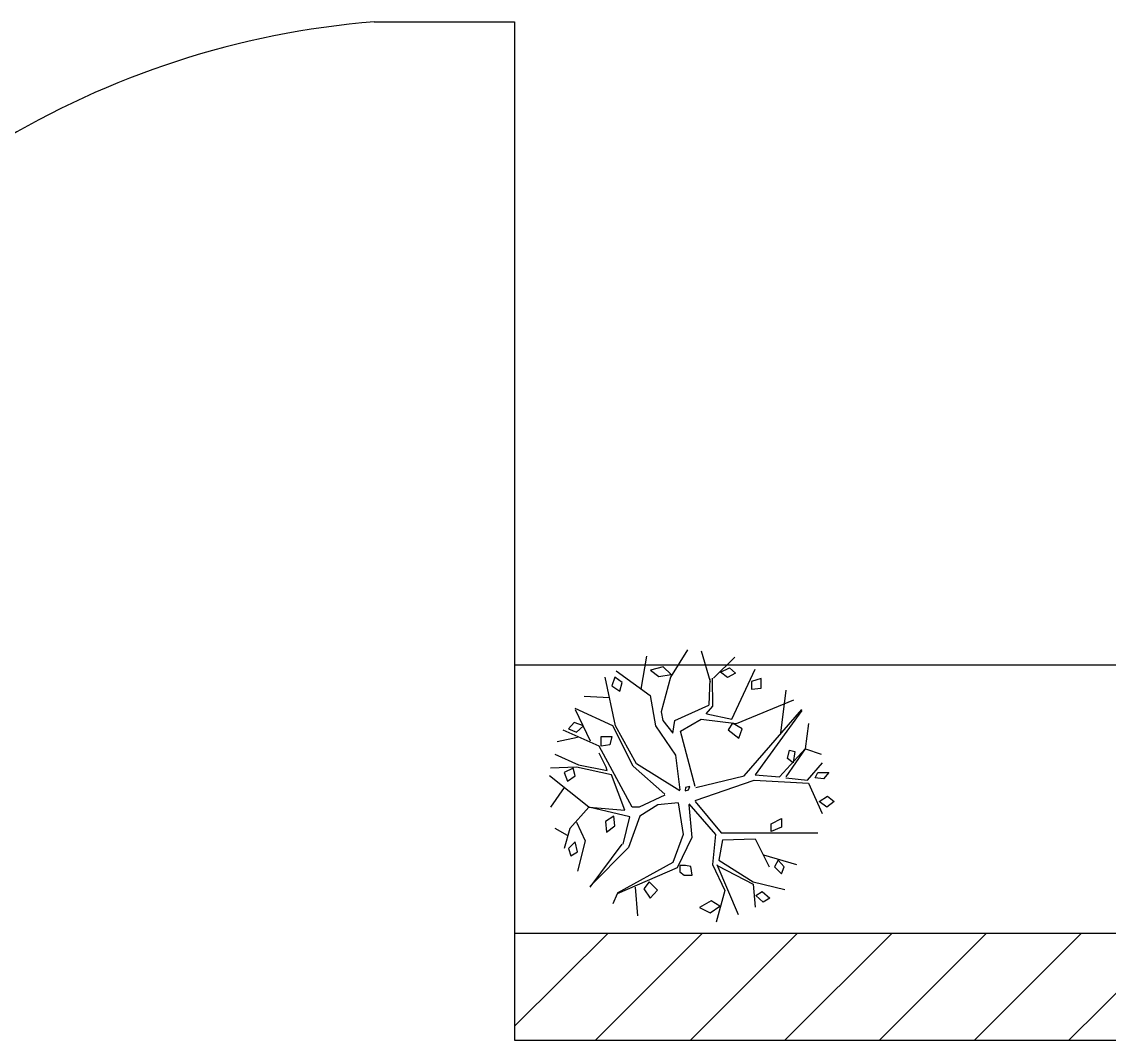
# Model space of a CAD drawing. Header units: millimetres. Extents: x 43 to 258, y 87 to 343.
# Drawn here: x 147.19 to 170.96, y 87.46 to 109.72 of the extents above; entities that cross this region are included whole.
import ezdxf

# ---------------------------------------------------------------- set-up
doc = ezdxf.new("R2010")
doc.units = ezdxf.units.MM
doc.header["$MEASUREMENT"] = 0
doc.layers.get('0').update_dxf_attribs({"linetype": 'CONTINUOUS'})

msp = doc.modelspace()

# ---------------------------------------------------------------- linework, layer by layer
at = {"color": 0, "linetype": 'Continuous', "lineweight": 25, "true_color": 0x000007}
for p, q in [((154.894, 109.717), (157.963, 109.717)), ((157.963, 109.717), (157.963, 87.461)), ((157.963, 95.663), (235.264, 95.663)), ((157.963, 87.768), (160.006, 89.8)), ((157.963, 89.8), (235.264, 89.8)), ((159.731, 87.461), (162.07, 89.8)), ((161.805, 87.461), (164.144, 89.8)), ((163.869, 87.461), (166.218, 89.8)), ((165.943, 87.461), (168.282, 89.8)), ((168.017, 87.461), (170.356, 89.8)), ((170.081, 87.461), (172.431, 89.8)), ((157.963, 87.461), (237.603, 87.461))]:
    msp.add_line(p, q, dxfattribs=at)
at = {"color": 0, "linetype": 'Continuous', "lineweight": 25, "true_color": 0x70954a}
for p, q in [((160.726, 95.134), (160.853, 95.853)), ((161.742, 95.991), (161.371, 95.398)), ((162.038, 95.97), (162.239, 95.303)), ((162.313, 95.377), (162.779, 95.832)), ((162.715, 94.477), (163.223, 95.567)), ((160.165, 94.329), (159.942, 95.398)), ((160.186, 95.536), (160.927, 94.996)), ((161.371, 95.398), (161.17, 94.636)), ((162.218, 94.784), (162.239, 95.356)), ((162.281, 95.377), (162.292, 94.763)), ((163.89, 95.112), (163.774, 94.17)), ((160.038, 94.943), (159.487, 94.975)), ((160.927, 94.996), (161.043, 94.329)), ((162.81, 94.382), (164.07, 94.901)), ((160.112, 94.329), (159.286, 94.71)), ((159.286, 94.689), (159.614, 94.001)), ((161.466, 94.446), (162.207, 94.784)), ((162.292, 94.763), (162.144, 94.594)), ((162.98, 93.239), (164.239, 94.689)), ((164.239, 94.668), (163.223, 93.26)), ((161.593, 94.213), (162.038, 94.477)), ((162.038, 94.477), (162.81, 94.382)), ((162.165, 94.594), (162.715, 94.477)), ((164.324, 93.832), (164.398, 94.382)), ((159.815, 93.885), (159.022, 94.234)), ((160.556, 93.451), (160.112, 94.329)), ((160.63, 93.504), (160.165, 94.329)), ((161.043, 94.329), (161.477, 93.694)), ((161.911, 93.006), (161.593, 94.213)), ((159.339, 94.075), (158.895, 93.98)), ((158.842, 93.715), (159.36, 93.483)), ((160.535, 92.551), (159.815, 93.885)), ((159.964, 93.43), (159.815, 93.737)), ((161.477, 93.694), (161.572, 92.932)), ((163.752, 93.218), (164.313, 93.832)), ((164.313, 93.832), (163.89, 93.218)), ((164.324, 93.832), (164.663, 93.715)), ((159.318, 93.43), (158.746, 93.408)), ((160.08, 93.26), (159.318, 93.43)), ((159.36, 93.483), (159.985, 93.356)), ((159.985, 93.356), (159.964, 93.43)), ((161.244, 92.837), (160.556, 93.451)), ((161.572, 92.911), (160.63, 93.504)), ((164.366, 93.144), (164.694, 93.525)), ((159.583, 92.551), (158.725, 93.239)), ((160.376, 92.488), (160.08, 93.26)), ((161.921, 92.985), (162.98, 93.239)), ((163.223, 93.26), (163.752, 93.218)), ((163.89, 93.197), (164.366, 93.144)), ((159.043, 92.985), (158.746, 92.551)), ((161.911, 92.699), (163.202, 93.144)), ((163.202, 93.144), (164.387, 93.08)), ((164.387, 93.08), (164.684, 92.414)), ((161.244, 92.816), (160.683, 92.551)), ((159.583, 92.551), (159.17, 92.086)), ((160.482, 92.34), (159.583, 92.551)), ((159.593, 92.551), (160.376, 92.488)), ((160.683, 92.551), (160.535, 92.551)), ((161.096, 92.604), (160.704, 92.361)), ((161.54, 92.646), (161.096, 92.604)), ((161.54, 92.646), (161.646, 91.959)), ((161.773, 92.625), (162.355, 91.959)), ((161.773, 92.604), (161.837, 91.895)), ((161.911, 92.678), (162.482, 91.99)), ((160.334, 91.747), (160.482, 92.34)), ((160.704, 92.361), (160.45, 91.673)), ((159.117, 91.937), (158.852, 92.086)), ((159.17, 92.086), (159.043, 91.652)), ((159.318, 92.223), (159.508, 91.821)), ((159.508, 91.821), (159.339, 91.154)), ((161.646, 91.959), (161.424, 91.345)), ((161.837, 91.895), (161.519, 91.228)), ((162.355, 91.959), (162.292, 91.302)), ((162.504, 91.842), (162.429, 91.398)), ((162.482, 91.99), (164.588, 91.99)), ((162.504, 91.842), (163.223, 91.863)), ((163.223, 91.863), (163.53, 91.249)), ((159.614, 90.805), (160.313, 91.747)), ((160.45, 91.673), (159.614, 90.826)), ((161.424, 91.345), (160.207, 90.678)), ((162.292, 91.302), (162.556, 90.731)), ((162.387, 91.302), (162.853, 90.212)), ((162.429, 91.398), (163.181, 90.921)), ((163.403, 91.514), (164.123, 91.302)), ((161.519, 91.228), (160.207, 90.657)), ((162.408, 91.271), (163.181, 90.868)), ((163.181, 90.921), (163.869, 90.752)), ((163.181, 90.868), (163.223, 90.371)), ((160.207, 90.657), (160.112, 90.445)), ((160.599, 90.805), (160.651, 90.181)), ((162.556, 90.731), (162.366, 90.043))]:
    msp.add_line(p, q, dxfattribs=at)
for points in [[(161.212, 95.62), (160.937, 95.546), (161.117, 95.409), (161.382, 95.451)], [(162.461, 95.504), (162.662, 95.599), (162.789, 95.483), (162.62, 95.388)], [(160.154, 95.398), (160.091, 95.208), (160.26, 95.091), (160.313, 95.282)], [(163.35, 95.366), (163.139, 95.303), (163.139, 95.134), (163.35, 95.155)], [(159.466, 94.329), (159.265, 94.403), (159.138, 94.266), (159.318, 94.192)], [(162.726, 94.393), (162.631, 94.245), (162.863, 94.065), (162.937, 94.266)], [(159.858, 93.885), (159.858, 94.096), (160.091, 94.096), (160.048, 93.916)], [(164.049, 93.525), (163.932, 93.62), (163.975, 93.8), (164.091, 93.768)], [(159.244, 93.408), (159.043, 93.313), (159.117, 93.123), (159.286, 93.239)], [(164.536, 93.197), (164.588, 93.313), (164.832, 93.313), (164.715, 93.176)], [(161.794, 93.006), (161.699, 92.985), (161.689, 92.911), (161.763, 92.932)], [(164.62, 92.678), (164.8, 92.795), (164.948, 92.678), (164.79, 92.551)], [(160.133, 92.361), (159.953, 92.244), (159.974, 92.011), (160.154, 92.149)], [(163.572, 92.022), (163.572, 92.191), (163.795, 92.308), (163.795, 92.117)], [(159.286, 91.8), (159.138, 91.652), (159.191, 91.493), (159.339, 91.578)], [(163.721, 91.398), (163.647, 91.249), (163.795, 91.101), (163.858, 91.249)], [(161.572, 91.281), (161.572, 91.144), (161.667, 91.07), (161.847, 91.07), (161.816, 91.26), (161.699, 91.281)], [(160.905, 90.921), (160.789, 90.773), (160.927, 90.562), (161.085, 90.741)], [(163.234, 90.625), (163.371, 90.71), (163.541, 90.562), (163.393, 90.477)], [(162.451, 90.392), (162.26, 90.509), (162.006, 90.36), (162.239, 90.244)]]:
    msp.add_lwpolyline(points, close=True, dxfattribs=at)
msp.add_lwpolyline([(161.17, 94.636), (161.202, 94.446), (161.424, 94.17), (161.466, 94.446)], dxfattribs=at)
at = {"color": 0, "linetype": 'Continuous', "lineweight": 25, "true_color": 0x000007}
msp.add_open_spline([(154.899, 109.719), (148.954, 109.235), (143.583, 105.981), (140.403, 100.936)], degree=3, dxfattribs=at)

doc.saveas('drawing.dxf')
